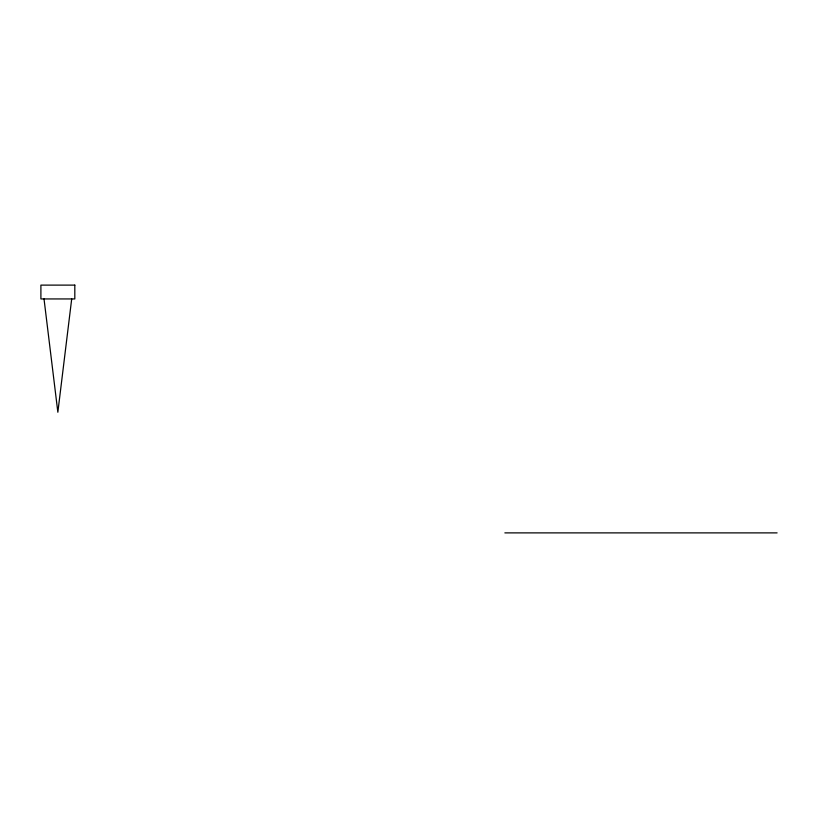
<?xml version="1.0" encoding="UTF-8"?>
<svg xmlns="http://www.w3.org/2000/svg" width="818" height="818" viewBox="0 0 818 818"><rect width="100%" height="100%" fill="white"/><g stroke="black" fill="none" stroke-linecap="round" stroke-linejoin="round"><path stroke-width="1.23" d="M71.698 298.938L57.853 412.241L44.019 298.938M504.859 532.886L777.1 532.886M74.816 285.114L40.9 285.114L40.9 298.938L74.816 298.938L74.816 285.114"/></g></svg>
